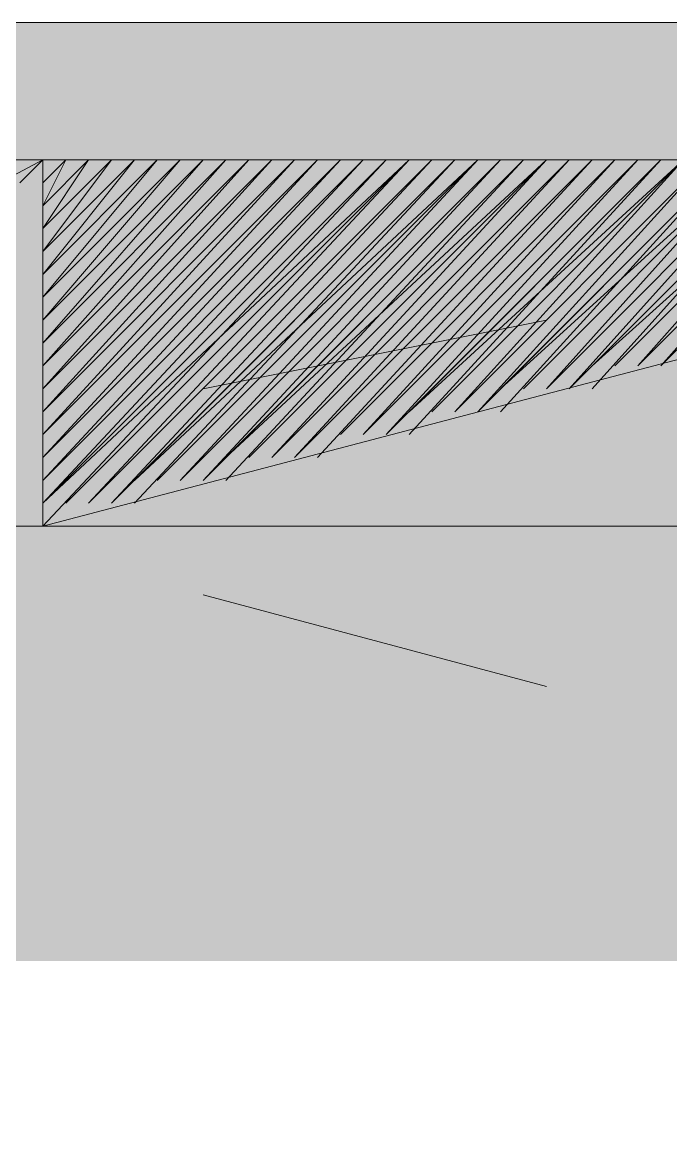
# Model space of a CAD drawing. Header units: millimetres. Extents: x 0 to 58.8, y 0 to 18.9.
# Drawn here: x 37.0106 to 37.2948, y 11.1368 to 11.6309 of the extents above; entities that cross this region are included whole.
import ezdxf

# ---------------------------------------------------------------- set-up
doc = ezdxf.new("R2010")
doc.units = ezdxf.units.MM
for name, color, linetype in [('PDF_014407$BL', 7, 'Continuous'), ('PDF_014407$EQ', 7, 'Continuous'), ('PDF_014407$WA', 7, 'Continuous')]:
    doc.layers.add(name, color=color, linetype=linetype)
doc.layers.add('PDF_014407$HL-TMP', color=7, linetype='Continuous', true_color=0x800000)

msp = doc.modelspace()

# ---------------------------------------------------------------- linework, layer by layer
at = {"layer": 'PDF_014407$BL', "lineweight": 9}
for points in [[(37.24033, 11.50041), (37.08975, 11.4703)], [(37.08975, 11.37995), (37.24033, 11.3398)]]:
    msp.add_lwpolyline(points, dxfattribs=at)
at = {"layer": 'PDF_014407$EQ', "lineweight": 9}
for points in [[(37.01948, 11.41007), (37.63183, 11.41007), (37.63183, 11.57068), (36.10597, 11.57068), (36.10597, 11.41007), (36.71832, 11.41007), (36.71832, 11.57068), (36.10597, 11.41007)], [(36.71832, 11.41007), (37.01948, 11.57068), (37.01948, 11.41007), (36.71832, 11.41007)], [(37.00944, 11.56065), (37.01948, 11.57068), (37.00944, 11.56065), (37.01948, 11.57068), (37.00944, 11.56065), (37.01948, 11.57068), (37.00944, 11.56065), (37.01948, 11.57068), (37.00944, 11.56065), (37.01948, 11.57068), (37.00944, 11.56065), (37.01948, 11.57068), (37.00944, 11.56065), (37.01948, 11.57068), (37.00944, 11.56065), (37.01948, 11.57068), (37.01948, 11.56065), (37.01948, 11.57068), (37.01948, 11.56065), (37.01948, 11.57068), (37.01948, 11.56065), (37.01948, 11.57068), (37.01948, 11.56065), (37.01948, 11.57068), (37.01948, 11.56065), (37.01948, 11.57068), (37.01948, 11.56065), (37.01948, 11.57068), (37.01948, 11.56065), (37.01948, 11.57068), (37.01948, 11.56065), (37.01948, 11.57068), (37.01948, 11.56065), (37.01948, 11.57068), (37.01948, 11.56065), (37.01948, 11.57068), (37.01948, 11.56065), (37.01948, 11.57068), (37.01948, 11.56065), (37.01948, 11.57068), (37.01948, 11.56065), (37.01948, 11.57068), (37.01948, 11.56065), (37.01948, 11.57068), (37.01948, 11.56065), (37.01948, 11.57068), (37.01948, 11.56065), (37.01948, 11.57068), (37.01948, 11.56065), (37.02952, 11.57068), (37.01948, 11.56065), (37.02952, 11.57068), (37.01948, 11.56065), (37.02952, 11.57068), (37.01948, 11.56065), (37.02952, 11.57068), (37.01948, 11.56065), (37.02952, 11.57068), (37.01948, 11.56065), (37.02952, 11.57068), (37.01948, 11.56065), (37.02952, 11.57068), (37.01948, 11.56065), (37.02952, 11.57068), (37.01948, 11.56065), (37.02952, 11.57068), (37.01948, 11.56065), (37.02952, 11.57068), (37.01948, 11.56065), (37.02952, 11.57068), (37.01948, 11.56065), (37.02952, 11.57068), (37.01948, 11.56065), (37.02952, 11.57068), (37.01948, 11.56065), (37.02952, 11.57068), (37.01948, 11.56065), (37.02952, 11.57068), (37.01948, 11.56065), (37.02952, 11.57068), (37.01948, 11.56065), (37.02952, 11.57068), (37.01948, 11.55061), (37.02952, 11.57068), (37.01948, 11.55061), (37.02952, 11.57068), (37.01948, 11.55061), (37.02952, 11.57068), (37.01948, 11.55061), (37.02952, 11.57068), (37.01948, 11.55061), (37.02952, 11.57068), (37.01948, 11.55061), (37.02952, 11.57068), (37.01948, 11.55061), (37.02952, 11.57068), (37.01948, 11.55061), (37.02952, 11.57068), (37.01948, 11.55061), (37.02952, 11.57068), (37.01948, 11.55061), (37.02952, 11.57068), (37.01948, 11.55061), (37.02952, 11.57068), (37.01948, 11.55061), (37.03956, 11.57068), (37.01948, 11.55061), (37.03956, 11.57068), (37.01948, 11.55061), (37.03956, 11.57068), (37.01948, 11.55061), (37.03956, 11.57068), (37.01948, 11.55061), (37.03956, 11.57068), (37.01948, 11.55061), (37.03956, 11.57068), (37.01948, 11.55061), (37.03956, 11.57068), (37.01948, 11.55061), (37.03956, 11.57068), (37.01948, 11.55061), (37.03956, 11.57068), (37.01948, 11.55061), (37.03956, 11.57068), (37.01948, 11.55061), (37.03956, 11.57068), (37.01948, 11.55061), (37.03956, 11.57068), (37.01948, 11.55061), (37.03956, 11.57068), (37.01948, 11.55061), (37.03956, 11.57068), (37.01948, 11.55061), (37.03956, 11.57068), (37.01948, 11.55061), (37.03956, 11.57068), (37.01948, 11.55061), (37.03956, 11.57068), (37.01948, 11.55061)], [(37.01948, 11.42011), (37.17006, 11.57068), (37.01948, 11.42011), (37.17006, 11.57068), (37.01948, 11.42011), (37.17006, 11.57068), (37.01948, 11.42011), (37.17006, 11.57068), (37.01948, 11.42011), (37.17006, 11.57068), (37.01948, 11.42011), (37.17006, 11.57068), (37.01948, 11.42011), (37.17006, 11.57068), (37.01948, 11.42011), (37.17006, 11.57068), (37.01948, 11.42011), (37.17006, 11.57068), (37.01948, 11.42011), (37.17006, 11.57068), (37.01948, 11.42011), (37.17006, 11.57068), (37.01948, 11.42011), (37.17006, 11.57068), (37.01948, 11.42011), (37.17006, 11.57068), (37.01948, 11.42011), (37.17006, 11.57068), (37.01948, 11.42011), (37.17006, 11.57068), (37.01948, 11.42011), (37.17006, 11.57068), (37.01948, 11.42011), (37.17006, 11.57068), (37.01948, 11.42011), (37.16002, 11.57068), (37.01948, 11.42011), (37.16002, 11.57068), (37.01948, 11.42011), (37.16002, 11.57068), (37.01948, 11.42011), (37.16002, 11.57068), (37.01948, 11.42011), (37.16002, 11.57068), (37.01948, 11.42011), (37.16002, 11.57068), (37.01948, 11.42011), (37.16002, 11.57068), (37.01948, 11.42011), (37.16002, 11.57068), (37.01948, 11.42011), (37.16002, 11.57068), (37.01948, 11.42011), (37.16002, 11.57068), (37.01948, 11.42011), (37.16002, 11.57068), (37.01948, 11.42011), (37.16002, 11.57068), (37.01948, 11.43014), (37.16002, 11.57068), (37.01948, 11.43014), (37.16002, 11.57068), (37.01948, 11.43014), (37.16002, 11.57068), (37.01948, 11.43014), (37.16002, 11.57068), (37.01948, 11.43014), (37.16002, 11.57068), (37.01948, 11.43014), (37.16002, 11.57068), (37.01948, 11.43014), (37.16002, 11.57068), (37.01948, 11.43014), (37.16002, 11.57068), (37.01948, 11.43014), (37.16002, 11.57068), (37.01948, 11.43014), (37.16002, 11.57068), (37.01948, 11.43014), (37.16002, 11.57068), (37.01948, 11.43014), (37.16002, 11.57068), (37.01948, 11.43014), (37.16002, 11.57068), (37.01948, 11.43014), (37.16002, 11.57068), (37.01948, 11.43014), (37.16002, 11.57068), (37.01948, 11.43014), (37.14998, 11.57068), (37.01948, 11.43014), (37.14998, 11.57068), (37.01948, 11.43014), (37.14998, 11.57068), (37.01948, 11.43014), (37.14998, 11.57068), (37.01948, 11.43014), (37.14998, 11.57068), (37.01948, 11.43014), (37.14998, 11.57068), (37.01948, 11.43014), (37.14998, 11.57068), (37.01948, 11.43014), (37.14998, 11.57068), (37.01948, 11.43014), (37.14998, 11.57068), (37.01948, 11.43014), (37.14998, 11.57068), (37.01948, 11.43014), (37.14998, 11.57068), (37.01948, 11.43014), (37.14998, 11.57068), (37.01948, 11.44018), (37.14998, 11.57068), (37.01948, 11.44018), (37.14998, 11.57068), (37.01948, 11.44018), (37.14998, 11.57068), (37.01948, 11.44018), (37.14998, 11.57068), (37.01948, 11.44018), (37.14998, 11.57068), (37.01948, 11.44018), (37.14998, 11.57068), (37.01948, 11.44018), (37.14998, 11.57068), (37.01948, 11.44018), (37.14998, 11.57068), (37.01948, 11.44018), (37.14998, 11.57068), (37.01948, 11.44018), (37.14998, 11.57068), (37.01948, 11.44018), (37.14998, 11.57068), (37.01948, 11.44018), (37.14998, 11.57068), (37.01948, 11.44018), (37.14998, 11.57068), (37.01948, 11.44018), (37.14998, 11.57068), (37.01948, 11.44018), (37.14998, 11.57068), (37.01948, 11.44018), (37.14998, 11.57068), (37.01948, 11.44018), (37.13994, 11.57068), (37.01948, 11.44018), (37.13994, 11.57068), (37.01948, 11.44018), (37.13994, 11.57068), (37.01948, 11.44018), (37.13994, 11.57068), (37.01948, 11.44018), (37.13994, 11.57068), (37.01948, 11.44018), (37.13994, 11.57068), (37.01948, 11.44018), (37.13994, 11.57068), (37.01948, 11.44018), (37.13994, 11.57068), (37.01948, 11.44018), (37.13994, 11.57068), (37.01948, 11.44018), (37.13994, 11.57068), (37.01948, 11.44018), (37.13994, 11.57068), (37.01948, 11.44018), (37.13994, 11.57068), (37.01948, 11.45022), (37.13994, 11.57068), (37.01948, 11.45022), (37.13994, 11.57068), (37.01948, 11.45022), (37.13994, 11.57068), (37.01948, 11.45022), (37.13994, 11.57068), (37.01948, 11.45022), (37.13994, 11.57068), (37.01948, 11.45022), (37.13994, 11.57068), (37.01948, 11.45022), (37.13994, 11.57068), (37.01948, 11.45022), (37.13994, 11.57068), (37.01948, 11.45022), (37.13994, 11.57068), (37.01948, 11.45022), (37.13994, 11.57068), (37.01948, 11.45022), (37.13994, 11.57068), (37.01948, 11.45022), (37.13994, 11.57068), (37.01948, 11.45022), (37.13994, 11.57068), (37.01948, 11.45022), (37.13994, 11.57068), (37.01948, 11.45022), (37.13994, 11.57068), (37.01948, 11.45022), (37.13994, 11.57068), (37.01948, 11.45022), (37.1299, 11.57068), (37.01948, 11.45022), (37.1299, 11.57068), (37.01948, 11.45022), (37.1299, 11.57068), (37.01948, 11.45022), (37.1299, 11.57068), (37.01948, 11.45022), (37.1299, 11.57068), (37.01948, 11.45022), (37.1299, 11.57068), (37.01948, 11.45022), (37.1299, 11.57068), (37.01948, 11.45022), (37.1299, 11.57068), (37.01948, 11.45022), (37.1299, 11.57068), (37.01948, 11.45022), (37.1299, 11.57068), (37.01948, 11.45022), (37.1299, 11.57068), (37.01948, 11.45022), (37.1299, 11.57068), (37.01948, 11.46026), (37.1299, 11.57068), (37.01948, 11.46026), (37.1299, 11.57068), (37.01948, 11.46026), (37.1299, 11.57068), (37.01948, 11.46026), (37.1299, 11.57068), (37.01948, 11.46026), (37.1299, 11.57068), (37.01948, 11.46026), (37.1299, 11.57068), (37.01948, 11.46026), (37.1299, 11.57068), (37.01948, 11.46026), (37.1299, 11.57068), (37.01948, 11.46026), (37.1299, 11.57068), (37.01948, 11.46026), (37.1299, 11.57068), (37.01948, 11.46026), (37.1299, 11.57068), (37.01948, 11.46026), (37.1299, 11.57068), (37.01948, 11.46026), (37.1299, 11.57068), (37.01948, 11.46026), (37.1299, 11.57068), (37.01948, 11.46026), (37.1299, 11.57068), (37.01948, 11.46026), (37.1299, 11.57068), (37.01948, 11.46026), (37.11986, 11.57068), (37.01948, 11.46026), (37.11986, 11.57068), (37.01948, 11.46026), (37.11986, 11.57068), (37.01948, 11.46026), (37.11986, 11.57068), (37.01948, 11.46026), (37.11986, 11.57068), (37.01948, 11.46026), (37.11986, 11.57068), (37.01948, 11.46026), (37.11986, 11.57068), (37.01948, 11.46026), (37.11986, 11.57068), (37.01948, 11.46026), (37.11986, 11.57068), (37.01948, 11.46026), (37.11986, 11.57068), (37.01948, 11.46026), (37.11986, 11.57068), (37.01948, 11.46026), (37.11986, 11.57068), (37.01948, 11.4703), (37.11986, 11.57068), (37.01948, 11.4703), (37.11986, 11.57068), (37.01948, 11.4703), (37.11986, 11.57068), (37.01948, 11.4703), (37.11986, 11.57068), (37.01948, 11.4703), (37.11986, 11.57068), (37.01948, 11.4703), (37.11986, 11.57068), (37.01948, 11.4703), (37.11986, 11.57068), (37.01948, 11.4703), (37.11986, 11.57068), (37.01948, 11.4703), (37.11986, 11.57068), (37.01948, 11.4703), (37.11986, 11.57068), (37.01948, 11.4703), (37.11986, 11.57068), (37.01948, 11.4703), (37.11986, 11.57068), (37.01948, 11.4703), (37.11986, 11.57068), (37.01948, 11.4703), (37.11986, 11.57068), (37.01948, 11.4703), (37.11986, 11.57068), (37.01948, 11.4703), (37.11986, 11.57068), (37.01948, 11.4703), (37.10983, 11.57068), (37.01948, 11.4703), (37.10983, 11.57068), (37.01948, 11.4703), (37.10983, 11.57068), (37.01948, 11.4703), (37.10983, 11.57068), (37.01948, 11.4703), (37.10983, 11.57068), (37.01948, 11.4703), (37.10983, 11.57068), (37.01948, 11.4703), (37.10983, 11.57068), (37.01948, 11.4703), (37.10983, 11.57068), (37.01948, 11.4703), (37.10983, 11.57068), (37.01948, 11.4703), (37.10983, 11.57068), (37.01948, 11.4703), (37.10983, 11.57068), (37.01948, 11.4703), (37.10983, 11.57068)], [(37.01948, 11.43014), (37.16002, 11.57068), (37.01948, 11.43014)], [(37.63183, 11.57068), (37.01948, 11.41007), (37.17006, 11.57068), (37.01948, 11.41007), (37.17006, 11.57068), (37.01948, 11.41007), (37.17006, 11.57068), (37.01948, 11.41007), (37.17006, 11.57068), (37.01948, 11.41007), (37.17006, 11.57068), (37.01948, 11.41007), (37.17006, 11.57068), (37.01948, 11.41007), (37.17006, 11.57068), (37.01948, 11.42011), (37.17006, 11.57068), (37.01948, 11.42011), (37.17006, 11.57068), (37.01948, 11.42011), (37.17006, 11.57068), (37.01948, 11.42011), (37.17006, 11.57068), (37.01948, 11.42011), (37.1801, 11.57068), (37.02952, 11.42011), (37.1801, 11.57068), (37.02952, 11.42011), (37.1801, 11.57068), (37.02952, 11.42011), (37.1801, 11.57068), (37.02952, 11.42011), (37.1801, 11.57068), (37.02952, 11.42011), (37.1801, 11.57068), (37.02952, 11.42011), (37.1801, 11.57068), (37.02952, 11.42011), (37.1801, 11.57068), (37.02952, 11.42011), (37.1801, 11.57068), (37.02952, 11.42011), (37.1801, 11.57068), (37.02952, 11.42011), (37.1801, 11.57068), (37.02952, 11.42011), (37.1801, 11.57068), (37.02952, 11.42011), (37.1801, 11.57068), (37.02952, 11.42011), (37.1801, 11.57068), (37.02952, 11.42011), (37.1801, 11.57068), (37.02952, 11.42011), (37.1801, 11.57068), (37.02952, 11.42011), (37.1801, 11.57068), (37.02952, 11.42011), (37.1801, 11.57068), (37.02952, 11.42011), (37.1801, 11.57068), (37.02952, 11.42011), (37.1801, 11.57068), (37.02952, 11.42011), (37.1801, 11.57068), (37.02952, 11.42011), (37.1801, 11.57068), (37.03956, 11.42011), (37.1801, 11.57068), (37.03956, 11.42011), (37.1801, 11.57068), (37.03956, 11.42011), (37.1801, 11.57068), (37.03956, 11.42011), (37.1801, 11.57068), (37.03956, 11.42011), (37.1801, 11.57068), (37.03956, 11.42011), (37.1801, 11.57068), (37.03956, 11.42011), (37.19013, 11.57068), (37.03956, 11.42011), (37.19013, 11.57068), (37.03956, 11.42011), (37.19013, 11.57068), (37.03956, 11.42011), (37.19013, 11.57068), (37.03956, 11.42011), (37.19013, 11.57068), (37.03956, 11.42011), (37.19013, 11.57068), (37.03956, 11.42011), (37.19013, 11.57068), (37.03956, 11.42011), (37.19013, 11.57068), (37.03956, 11.42011), (37.19013, 11.57068), (37.03956, 11.42011), (37.19013, 11.57068), (37.03956, 11.42011), (37.19013, 11.57068), (37.03956, 11.42011), (37.19013, 11.57068), (37.03956, 11.42011), (37.19013, 11.57068), (37.03956, 11.42011), (37.19013, 11.57068), (37.03956, 11.42011), (37.19013, 11.57068), (37.0496, 11.42011), (37.19013, 11.57068), (37.0496, 11.42011), (37.19013, 11.57068), (37.0496, 11.42011), (37.19013, 11.57068), (37.0496, 11.42011), (37.19013, 11.57068), (37.0496, 11.42011), (37.19013, 11.57068), (37.0496, 11.42011), (37.19013, 11.57068), (37.0496, 11.42011), (37.19013, 11.57068), (37.0496, 11.42011), (37.19013, 11.57068), (37.0496, 11.42011), (37.19013, 11.57068), (37.0496, 11.42011), (37.19013, 11.57068), (37.0496, 11.42011), (37.19013, 11.57068), (37.0496, 11.42011), (37.19013, 11.57068), (37.0496, 11.42011), (37.19013, 11.57068), (37.0496, 11.42011), (37.20017, 11.57068), (37.0496, 11.42011), (37.20017, 11.57068), (37.0496, 11.42011), (37.20017, 11.57068), (37.0496, 11.42011), (37.20017, 11.57068), (37.0496, 11.42011), (37.20017, 11.57068), (37.0496, 11.42011), (37.20017, 11.57068), (37.0496, 11.42011), (37.20017, 11.57068), (37.0496, 11.42011), (37.20017, 11.57068), (37.05963, 11.42011), (37.20017, 11.57068), (37.05963, 11.42011), (37.20017, 11.57068), (37.05963, 11.42011), (37.20017, 11.57068), (37.05963, 11.42011), (37.20017, 11.57068), (37.05963, 11.42011), (37.20017, 11.57068), (37.05963, 11.42011), (37.20017, 11.57068), (37.05963, 11.42011), (37.20017, 11.57068), (37.05963, 11.42011), (37.20017, 11.57068), (37.05963, 11.42011), (37.20017, 11.57068), (37.05963, 11.42011), (37.20017, 11.57068), (37.05963, 11.42011), (37.20017, 11.57068), (37.05963, 11.42011), (37.20017, 11.57068), (37.05963, 11.42011), (37.20017, 11.57068), (37.05963, 11.42011), (37.20017, 11.57068), (37.05963, 11.42011), (37.20017, 11.57068), (37.05963, 11.42011), (37.20017, 11.57068), (37.05963, 11.43014), (37.20017, 11.57068), (37.05963, 11.43014), (37.20017, 11.57068), (37.05963, 11.43014), (37.20017, 11.57068), (37.05963, 11.43014), (37.20017, 11.57068), (37.05963, 11.43014), (37.21021, 11.57068), (37.06967, 11.43014), (37.21021, 11.57068), (37.06967, 11.43014), (37.21021, 11.57068), (37.06967, 11.43014), (37.21021, 11.57068), (37.06967, 11.43014), (37.21021, 11.57068), (37.06967, 11.43014), (37.21021, 11.57068), (37.06967, 11.43014), (37.21021, 11.57068), (37.06967, 11.43014), (37.21021, 11.57068), (37.06967, 11.43014), (37.21021, 11.57068), (37.06967, 11.43014), (37.21021, 11.57068), (37.06967, 11.43014), (37.21021, 11.57068), (37.06967, 11.43014), (37.21021, 11.57068), (37.06967, 11.43014), (37.21021, 11.57068), (37.06967, 11.43014), (37.21021, 11.57068), (37.06967, 11.43014), (37.21021, 11.57068), (37.06967, 11.43014), (37.21021, 11.57068), (37.06967, 11.43014), (37.21021, 11.57068), (37.06967, 11.43014), (37.21021, 11.57068), (37.06967, 11.43014), (37.21021, 11.57068), (37.06967, 11.43014), (37.21021, 11.57068), (37.06967, 11.43014), (37.21021, 11.57068), (37.06967, 11.43014), (37.21021, 11.57068), (37.07971, 11.43014), (37.21021, 11.57068), (37.07971, 11.43014), (37.21021, 11.57068), (37.07971, 11.43014), (37.21021, 11.57068), (37.07971, 11.43014), (37.21021, 11.57068), (37.07971, 11.43014), (37.21021, 11.57068), (37.07971, 11.43014), (37.21021, 11.57068), (37.07971, 11.43014), (37.22025, 11.57068), (37.07971, 11.43014), (37.22025, 11.57068), (37.07971, 11.43014), (37.22025, 11.57068), (37.07971, 11.43014), (37.22025, 11.57068), (37.07971, 11.43014), (37.22025, 11.57068), (37.08975, 11.43014), (37.22025, 11.57068), (37.08975, 11.43014), (37.22025, 11.57068), (37.08975, 11.43014), (37.22025, 11.57068), (37.08975, 11.43014), (37.22025, 11.57068), (37.08975, 11.43014), (37.22025, 11.57068), (37.08975, 11.43014), (37.22025, 11.57068), (37.08975, 11.43014), (37.22025, 11.57068), (37.08975, 11.43014), (37.22025, 11.57068), (37.08975, 11.43014), (37.22025, 11.57068), (37.08975, 11.43014), (37.22025, 11.57068), (37.08975, 11.43014), (37.22025, 11.57068), (37.08975, 11.43014), (37.22025, 11.57068), (37.08975, 11.43014), (37.22025, 11.57068), (37.08975, 11.43014), (37.23029, 11.57068), (37.08975, 11.43014), (37.23029, 11.57068), (37.08975, 11.43014), (37.23029, 11.57068), (37.08975, 11.43014), (37.23029, 11.57068), (37.08975, 11.43014), (37.23029, 11.57068), (37.08975, 11.43014), (37.23029, 11.57068), (37.08975, 11.43014), (37.23029, 11.57068), (37.08975, 11.43014), (37.23029, 11.57068), (37.09979, 11.43014), (37.23029, 11.57068), (37.09979, 11.43014), (37.23029, 11.57068), (37.09979, 11.43014), (37.23029, 11.57068), (37.09979, 11.43014), (37.23029, 11.57068), (37.09979, 11.43014), (37.23029, 11.57068), (37.09979, 11.43014), (37.23029, 11.57068), (37.09979, 11.43014), (37.23029, 11.57068), (37.09979, 11.43014), (37.23029, 11.57068), (37.09979, 11.43014), (37.23029, 11.57068), (37.09979, 11.43014), (37.23029, 11.57068), (37.09979, 11.43014), (37.23029, 11.57068), (37.09979, 11.43014), (37.23029, 11.57068), (37.09979, 11.43014), (37.23029, 11.57068), (37.09979, 11.43014), (37.23029, 11.57068), (37.09979, 11.43014), (37.23029, 11.57068), (37.09979, 11.43014), (37.23029, 11.57068), (37.09979, 11.43014)], [(37.09979, 11.44018), (37.23029, 11.57068), (37.09979, 11.44018), (37.23029, 11.57068), (37.09979, 11.44018), (37.23029, 11.57068), (37.09979, 11.44018), (37.23029, 11.57068), (37.09979, 11.44018), (37.24033, 11.57068), (37.10983, 11.44018), (37.24033, 11.57068), (37.10983, 11.44018), (37.24033, 11.57068), (37.10983, 11.44018), (37.24033, 11.57068), (37.10983, 11.44018), (37.24033, 11.57068), (37.10983, 11.44018), (37.24033, 11.57068), (37.10983, 11.44018), (37.24033, 11.57068), (37.10983, 11.44018), (37.24033, 11.57068), (37.10983, 11.44018), (37.24033, 11.57068), (37.10983, 11.44018), (37.24033, 11.57068), (37.10983, 11.44018), (37.24033, 11.57068), (37.10983, 11.44018), (37.24033, 11.57068), (37.10983, 11.44018), (37.24033, 11.57068), (37.10983, 11.44018), (37.24033, 11.57068), (37.10983, 11.44018), (37.24033, 11.57068), (37.10983, 11.44018), (37.24033, 11.57068), (37.10983, 11.44018), (37.24033, 11.57068), (37.10983, 11.44018), (37.24033, 11.57068), (37.10983, 11.44018), (37.24033, 11.57068), (37.10983, 11.44018), (37.24033, 11.57068), (37.10983, 11.44018), (37.24033, 11.57068), (37.10983, 11.44018), (37.24033, 11.57068), (37.11986, 11.44018), (37.24033, 11.57068), (37.11986, 11.44018), (37.24033, 11.57068), (37.11986, 11.44018), (37.24033, 11.57068), (37.11986, 11.44018), (37.24033, 11.57068), (37.11986, 11.44018), (37.24033, 11.57068), (37.11986, 11.44018), (37.24033, 11.57068), (37.11986, 11.44018), (37.25037, 11.57068), (37.11986, 11.44018), (37.25037, 11.57068), (37.11986, 11.44018), (37.25037, 11.57068), (37.11986, 11.44018), (37.25037, 11.57068), (37.11986, 11.44018), (37.25037, 11.57068), (37.11986, 11.44018), (37.25037, 11.57068), (37.11986, 11.44018), (37.25037, 11.57068), (37.11986, 11.44018), (37.25037, 11.57068), (37.11986, 11.44018), (37.25037, 11.57068), (37.11986, 11.44018), (37.25037, 11.57068), (37.11986, 11.44018), (37.25037, 11.57068), (37.11986, 11.44018), (37.25037, 11.57068), (37.11986, 11.44018), (37.25037, 11.57068), (37.11986, 11.44018), (37.25037, 11.57068), (37.11986, 11.44018), (37.25037, 11.57068), (37.1299, 11.44018), (37.25037, 11.57068), (37.1299, 11.44018), (37.25037, 11.57068), (37.1299, 11.44018), (37.25037, 11.57068), (37.1299, 11.44018), (37.25037, 11.57068), (37.1299, 11.44018), (37.25037, 11.57068), (37.1299, 11.44018), (37.25037, 11.57068), (37.1299, 11.44018), (37.25037, 11.57068), (37.1299, 11.44018), (37.25037, 11.57068), (37.1299, 11.44018), (37.25037, 11.57068), (37.1299, 11.44018), (37.25037, 11.57068), (37.1299, 11.44018), (37.25037, 11.57068), (37.1299, 11.44018), (37.25037, 11.57068), (37.1299, 11.44018), (37.25037, 11.57068), (37.1299, 11.44018), (37.2604, 11.57068), (37.1299, 11.44018), (37.2604, 11.57068), (37.1299, 11.44018), (37.2604, 11.57068), (37.1299, 11.44018), (37.2604, 11.57068), (37.1299, 11.44018), (37.2604, 11.57068), (37.1299, 11.44018), (37.2604, 11.57068), (37.1299, 11.44018), (37.2604, 11.57068), (37.1299, 11.44018), (37.2604, 11.57068), (37.13994, 11.44018), (37.2604, 11.57068), (37.13994, 11.44018), (37.2604, 11.57068), (37.13994, 11.44018), (37.2604, 11.57068), (37.13994, 11.44018), (37.2604, 11.57068), (37.13994, 11.44018), (37.2604, 11.57068), (37.13994, 11.44018), (37.2604, 11.57068), (37.13994, 11.44018), (37.2604, 11.57068), (37.13994, 11.44018), (37.2604, 11.57068), (37.13994, 11.44018), (37.2604, 11.57068), (37.13994, 11.44018), (37.2604, 11.57068), (37.13994, 11.44018), (37.2604, 11.57068), (37.13994, 11.44018), (37.2604, 11.57068), (37.13994, 11.44018), (37.2604, 11.57068), (37.13994, 11.44018), (37.2604, 11.57068), (37.13994, 11.44018), (37.2604, 11.57068), (37.13994, 11.44018), (37.2604, 11.57068), (37.13994, 11.44018)], [(37.13994, 11.45022), (37.2604, 11.57068), (37.13994, 11.45022), (37.2604, 11.57068), (37.13994, 11.45022), (37.2604, 11.57068), (37.13994, 11.45022), (37.2604, 11.57068), (37.13994, 11.45022), (37.2604, 11.57068)], [(37.16002, 11.45022), (37.27044, 11.57068), (37.16002, 11.45022), (37.27044, 11.57068), (37.16002, 11.45022), (37.27044, 11.57068), (37.16002, 11.45022), (37.27044, 11.57068), (37.16002, 11.45022), (37.27044, 11.57068), (37.16002, 11.45022), (37.27044, 11.57068), (37.16002, 11.45022), (37.27044, 11.57068), (37.16002, 11.45022), (37.28048, 11.57068), (37.16002, 11.45022), (37.28048, 11.57068), (37.16002, 11.45022), (37.28048, 11.57068), (37.16002, 11.45022), (37.28048, 11.57068), (37.16002, 11.45022), (37.28048, 11.57068), (37.16002, 11.45022), (37.28048, 11.57068), (37.16002, 11.45022), (37.28048, 11.57068), (37.16002, 11.45022), (37.28048, 11.57068), (37.16002, 11.45022), (37.28048, 11.57068), (37.16002, 11.45022), (37.28048, 11.57068), (37.16002, 11.45022), (37.28048, 11.57068), (37.16002, 11.45022), (37.28048, 11.57068), (37.16002, 11.45022), (37.28048, 11.57068), (37.16002, 11.45022), (37.28048, 11.57068), (37.16002, 11.45022), (37.28048, 11.57068), (37.17006, 11.45022), (37.28048, 11.57068), (37.17006, 11.45022), (37.28048, 11.57068), (37.17006, 11.45022), (37.28048, 11.57068), (37.17006, 11.45022), (37.28048, 11.57068), (37.17006, 11.45022), (37.28048, 11.57068), (37.17006, 11.45022), (37.28048, 11.57068), (37.17006, 11.45022), (37.28048, 11.57068), (37.17006, 11.45022), (37.28048, 11.57068), (37.17006, 11.45022), (37.28048, 11.57068), (37.17006, 11.45022), (37.28048, 11.57068), (37.17006, 11.45022), (37.28048, 11.57068), (37.17006, 11.45022), (37.28048, 11.57068), (37.17006, 11.45022), (37.28048, 11.57068), (37.17006, 11.45022), (37.29052, 11.57068), (37.17006, 11.45022), (37.29052, 11.57068), (37.17006, 11.45022), (37.29052, 11.57068), (37.17006, 11.45022), (37.29052, 11.57068), (37.17006, 11.45022), (37.29052, 11.57068), (37.17006, 11.45022), (37.29052, 11.57068), (37.17006, 11.45022), (37.29052, 11.57068), (37.17006, 11.45022), (37.29052, 11.57068), (37.1801, 11.45022), (37.29052, 11.57068), (37.1801, 11.45022), (37.29052, 11.57068), (37.1801, 11.45022), (37.29052, 11.57068), (37.1801, 11.45022), (37.29052, 11.57068), (37.1801, 11.45022), (37.29052, 11.57068), (37.1801, 11.45022), (37.29052, 11.57068), (37.1801, 11.45022), (37.29052, 11.57068), (37.1801, 11.45022), (37.29052, 11.57068), (37.1801, 11.45022), (37.29052, 11.57068), (37.1801, 11.45022), (37.29052, 11.57068), (37.1801, 11.45022), (37.29052, 11.57068), (37.1801, 11.45022), (37.29052, 11.57068), (37.1801, 11.45022), (37.29052, 11.57068), (37.1801, 11.45022), (37.29052, 11.57068), (37.1801, 11.45022), (37.29052, 11.57068), (37.1801, 11.45022), (37.29052, 11.57068), (37.1801, 11.46026), (37.29052, 11.57068), (37.1801, 11.46026), (37.29052, 11.57068), (37.1801, 11.46026), (37.29052, 11.57068), (37.1801, 11.46026), (37.29052, 11.57068), (37.1801, 11.46026), (37.30056, 11.57068), (37.19013, 11.46026), (37.30056, 11.57068), (37.19013, 11.46026), (37.30056, 11.57068), (37.19013, 11.46026), (37.30056, 11.57068), (37.19013, 11.46026), (37.30056, 11.57068), (37.19013, 11.46026), (37.30056, 11.57068), (37.19013, 11.46026), (37.30056, 11.57068), (37.19013, 11.46026), (37.30056, 11.57068), (37.19013, 11.46026), (37.30056, 11.57068), (37.19013, 11.46026), (37.30056, 11.57068), (37.19013, 11.46026), (37.30056, 11.57068), (37.19013, 11.46026), (37.30056, 11.57068), (37.19013, 11.46026), (37.30056, 11.57068), (37.19013, 11.46026), (37.30056, 11.57068), (37.19013, 11.46026), (37.30056, 11.57068), (37.19013, 11.46026), (37.30056, 11.57068), (37.19013, 11.46026), (37.30056, 11.57068), (37.19013, 11.46026), (37.30056, 11.57068), (37.19013, 11.46026), (37.30056, 11.57068), (37.19013, 11.46026), (37.30056, 11.57068), (37.19013, 11.46026), (37.30056, 11.57068), (37.19013, 11.46026), (37.30056, 11.57068), (37.20017, 11.46026), (37.30056, 11.57068), (37.20017, 11.46026), (37.30056, 11.57068), (37.20017, 11.46026), (37.30056, 11.57068), (37.20017, 11.46026), (37.30056, 11.57068), (37.20017, 11.46026), (37.30056, 11.57068), (37.20017, 11.46026), (37.30056, 11.57068), (37.20017, 11.46026), (37.3106, 11.57068), (37.20017, 11.46026), (37.3106, 11.57068), (37.20017, 11.46026), (37.3106, 11.57068), (37.20017, 11.46026), (37.3106, 11.57068), (37.20017, 11.46026), (37.3106, 11.57068), (37.20017, 11.46026), (37.3106, 11.57068), (37.20017, 11.46026), (37.3106, 11.57068), (37.20017, 11.46026), (37.3106, 11.57068), (37.20017, 11.46026), (37.3106, 11.57068), (37.20017, 11.46026), (37.3106, 11.57068), (37.20017, 11.46026), (37.3106, 11.57068), (37.20017, 11.46026), (37.3106, 11.57068), (37.20017, 11.46026), (37.3106, 11.57068), (37.20017, 11.46026), (37.3106, 11.57068), (37.20017, 11.46026), (37.3106, 11.57068), (37.21021, 11.46026), (37.3106, 11.57068), (37.21021, 11.46026), (37.3106, 11.57068), (37.21021, 11.46026), (37.3106, 11.57068), (37.21021, 11.46026), (37.3106, 11.57068), (37.21021, 11.46026), (37.3106, 11.57068), (37.21021, 11.46026), (37.3106, 11.57068), (37.21021, 11.46026), (37.3106, 11.57068), (37.21021, 11.46026), (37.3106, 11.57068), (37.21021, 11.46026), (37.3106, 11.57068), (37.21021, 11.46026), (37.3106, 11.57068), (37.21021, 11.46026), (37.3106, 11.57068), (37.21021, 11.46026), (37.3106, 11.57068), (37.21021, 11.46026), (37.3106, 11.57068), (37.21021, 11.46026), (37.32064, 11.57068), (37.21021, 11.46026), (37.32064, 11.57068), (37.21021, 11.46026), (37.32064, 11.57068), (37.21021, 11.46026), (37.32064, 11.57068), (37.21021, 11.46026), (37.32064, 11.57068), (37.21021, 11.46026), (37.32064, 11.57068), (37.21021, 11.46026), (37.32064, 11.57068), (37.21021, 11.46026), (37.32064, 11.57068), (37.22025, 11.46026), (37.32064, 11.57068), (37.22025, 11.4703), (37.32064, 11.57068), (37.22025, 11.4703), (37.32064, 11.57068), (37.22025, 11.4703), (37.32064, 11.57068), (37.22025, 11.4703), (37.32064, 11.57068), (37.22025, 11.4703), (37.33067, 11.57068), (37.23029, 11.4703), (37.33067, 11.57068), (37.23029, 11.4703), (37.33067, 11.57068), (37.23029, 11.4703), (37.33067, 11.57068), (37.23029, 11.4703), (37.33067, 11.57068), (37.23029, 11.4703), (37.33067, 11.57068), (37.23029, 11.4703), (37.33067, 11.57068), (37.23029, 11.4703), (37.33067, 11.57068), (37.23029, 11.4703), (37.33067, 11.57068), (37.23029, 11.4703), (37.33067, 11.57068), (37.23029, 11.4703), (37.33067, 11.57068), (37.23029, 11.4703), (37.33067, 11.57068), (37.23029, 11.4703), (37.33067, 11.57068), (37.23029, 11.4703), (37.33067, 11.57068), (37.23029, 11.4703), (37.33067, 11.57068), (37.23029, 11.4703), (37.33067, 11.57068), (37.23029, 11.4703), (37.33067, 11.57068), (37.23029, 11.4703), (37.33067, 11.57068), (37.23029, 11.4703), (37.33067, 11.57068), (37.23029, 11.4703), (37.33067, 11.57068), (37.23029, 11.4703), (37.33067, 11.57068), (37.23029, 11.4703), (37.33067, 11.57068), (37.24033, 11.4703), (37.33067, 11.57068), (37.24033, 11.4703), (37.33067, 11.57068), (37.24033, 11.4703), (37.33067, 11.57068), (37.24033, 11.4703), (37.33067, 11.57068), (37.24033, 11.4703), (37.33067, 11.57068), (37.24033, 11.4703), (37.33067, 11.57068), (37.24033, 11.4703), (37.34071, 11.57068), (37.24033, 11.4703), (37.34071, 11.57068), (37.24033, 11.4703), (37.34071, 11.57068), (37.24033, 11.4703), (37.34071, 11.57068), (37.24033, 11.4703), (37.34071, 11.57068), (37.24033, 11.4703), (37.34071, 11.57068), (37.24033, 11.4703), (37.34071, 11.57068), (37.24033, 11.4703), (37.34071, 11.57068), (37.24033, 11.4703), (37.34071, 11.57068), (37.24033, 11.4703), (37.34071, 11.57068), (37.24033, 11.4703), (37.34071, 11.57068), (37.24033, 11.4703), (37.34071, 11.57068), (37.24033, 11.4703), (37.34071, 11.57068), (37.24033, 11.4703), (37.34071, 11.57068), (37.24033, 11.4703), (37.34071, 11.57068), (37.25037, 11.4703), (37.34071, 11.57068), (37.25037, 11.4703), (37.34071, 11.57068), (37.25037, 11.4703), (37.34071, 11.57068), (37.25037, 11.4703), (37.34071, 11.57068), (37.25037, 11.4703), (37.34071, 11.57068), (37.25037, 11.4703), (37.34071, 11.57068), (37.25037, 11.4703), (37.34071, 11.57068), (37.25037, 11.4703), (37.34071, 11.57068), (37.25037, 11.4703), (37.34071, 11.57068), (37.25037, 11.4703), (37.34071, 11.57068), (37.25037, 11.4703), (37.34071, 11.57068), (37.25037, 11.4703), (37.34071, 11.57068), (37.25037, 11.4703), (37.34071, 11.57068), (37.25037, 11.4703), (37.35075, 11.57068), (37.25037, 11.4703), (37.35075, 11.57068), (37.25037, 11.4703), (37.35075, 11.57068), (37.25037, 11.4703), (37.35075, 11.57068), (37.25037, 11.4703), (37.35075, 11.57068), (37.25037, 11.4703), (37.35075, 11.57068), (37.25037, 11.4703), (37.35075, 11.57068), (37.25037, 11.4703), (37.35075, 11.57068), (37.2604, 11.4703), (37.35075, 11.57068), (37.2604, 11.4703), (37.35075, 11.57068), (37.2604, 11.4703), (37.35075, 11.57068), (37.2604, 11.4703), (37.35075, 11.57068), (37.2604, 11.4703), (37.35075, 11.57068), (37.2604, 11.4703), (37.35075, 11.57068), (37.2604, 11.4703), (37.35075, 11.57068), (37.2604, 11.4703), (37.35075, 11.57068), (37.2604, 11.4703), (37.35075, 11.57068), (37.2604, 11.4703), (37.35075, 11.57068), (37.2604, 11.4703), (37.35075, 11.57068), (37.2604, 11.4703), (37.35075, 11.57068), (37.2604, 11.4703), (37.35075, 11.57068), (37.2604, 11.4703), (37.35075, 11.57068), (37.2604, 11.4703), (37.35075, 11.57068), (37.2604, 11.4703), (37.35075, 11.57068), (37.2604, 11.48034), (37.35075, 11.57068), (37.2604, 11.48034), (37.35075, 11.57068), (37.2604, 11.48034), (37.35075, 11.57068), (37.2604, 11.48034), (37.35075, 11.57068), (37.2604, 11.48034), (37.36079, 11.57068), (37.27044, 11.48034), (37.36079, 11.57068), (37.27044, 11.48034), (37.36079, 11.57068), (37.27044, 11.48034), (37.36079, 11.57068), (37.27044, 11.48034), (37.36079, 11.57068), (37.27044, 11.48034), (37.36079, 11.57068), (37.27044, 11.48034), (37.36079, 11.57068), (37.27044, 11.48034), (37.36079, 11.57068), (37.27044, 11.48034), (37.36079, 11.57068), (37.27044, 11.48034), (37.36079, 11.57068), (37.27044, 11.48034), (37.36079, 11.57068), (37.27044, 11.48034), (37.36079, 11.57068), (37.27044, 11.48034), (37.36079, 11.57068), (37.27044, 11.48034), (37.36079, 11.57068), (37.27044, 11.48034), (37.36079, 11.57068), (37.27044, 11.48034), (37.36079, 11.57068), (37.27044, 11.48034), (37.36079, 11.57068), (37.27044, 11.48034), (37.36079, 11.57068), (37.27044, 11.48034), (37.36079, 11.57068), (37.27044, 11.48034), (37.36079, 11.57068), (37.27044, 11.48034), (37.36079, 11.57068), (37.27044, 11.48034), (37.36079, 11.57068), (37.28048, 11.48034), (37.36079, 11.57068), (37.28048, 11.48034), (37.36079, 11.57068), (37.28048, 11.48034), (37.36079, 11.57068), (37.28048, 11.48034), (37.36079, 11.57068), (37.28048, 11.48034), (37.36079, 11.57068), (37.28048, 11.48034), (37.36079, 11.57068), (37.28048, 11.48034), (37.37083, 11.57068), (37.28048, 11.48034), (37.37083, 11.57068), (37.28048, 11.48034), (37.37083, 11.57068), (37.28048, 11.48034), (37.37083, 11.57068), (37.28048, 11.48034), (37.37083, 11.57068), (37.28048, 11.48034), (37.37083, 11.57068), (37.28048, 11.48034), (37.37083, 11.57068), (37.28048, 11.48034), (37.37083, 11.57068), (37.28048, 11.48034), (37.37083, 11.57068), (37.28048, 11.48034), (37.37083, 11.57068), (37.28048, 11.48034), (37.37083, 11.57068), (37.28048, 11.48034), (37.37083, 11.57068), (37.28048, 11.48034), (37.37083, 11.57068), (37.28048, 11.48034), (37.37083, 11.57068), (37.28048, 11.48034), (37.37083, 11.57068), (37.29052, 11.48034), (37.37083, 11.57068), (37.29052, 11.48034), (37.37083, 11.57068), (37.29052, 11.48034), (37.37083, 11.57068), (37.29052, 11.48034), (37.37083, 11.57068), (37.29052, 11.48034), (37.37083, 11.57068), (37.29052, 11.48034), (37.37083, 11.57068), (37.29052, 11.48034), (37.37083, 11.57068), (37.29052, 11.48034), (37.37083, 11.57068), (37.29052, 11.48034), (37.37083, 11.57068), (37.29052, 11.48034), (37.37083, 11.57068), (37.29052, 11.48034), (37.37083, 11.57068), (37.29052, 11.48034), (37.37083, 11.57068), (37.29052, 11.48034), (37.37083, 11.57068), (37.29052, 11.48034), (37.38087, 11.57068), (37.29052, 11.48034), (37.38087, 11.57068), (37.29052, 11.48034), (37.38087, 11.57068), (37.29052, 11.48034), (37.38087, 11.57068), (37.29052, 11.48034), (37.38087, 11.57068), (37.29052, 11.48034), (37.38087, 11.57068), (37.29052, 11.48034), (37.38087, 11.57068), (37.29052, 11.48034), (37.38087, 11.57068)]]:
    msp.add_lwpolyline(points, dxfattribs=at)
for points in [[(37.01948, 11.54057), (37.03956, 11.57068), (37.01948, 11.54057), (37.03956, 11.57068), (37.01948, 11.54057), (37.03956, 11.57068), (37.01948, 11.54057), (37.03956, 11.57068), (37.01948, 11.54057), (37.03956, 11.57068), (37.01948, 11.54057), (37.03956, 11.57068), (37.01948, 11.54057), (37.03956, 11.57068), (37.01948, 11.54057), (37.03956, 11.57068), (37.01948, 11.54057), (37.03956, 11.57068), (37.01948, 11.54057), (37.03956, 11.57068), (37.01948, 11.54057), (37.03956, 11.57068), (37.01948, 11.54057), (37.0496, 11.57068), (37.01948, 11.54057), (37.0496, 11.57068), (37.01948, 11.54057), (37.0496, 11.57068), (37.01948, 11.54057), (37.0496, 11.57068), (37.01948, 11.54057), (37.0496, 11.57068), (37.01948, 11.54057), (37.0496, 11.57068), (37.01948, 11.54057), (37.0496, 11.57068), (37.01948, 11.54057), (37.0496, 11.57068), (37.01948, 11.54057), (37.0496, 11.57068), (37.01948, 11.54057), (37.0496, 11.57068), (37.01948, 11.54057), (37.0496, 11.57068), (37.01948, 11.54057), (37.0496, 11.57068), (37.01948, 11.54057), (37.0496, 11.57068), (37.01948, 11.54057), (37.0496, 11.57068), (37.01948, 11.54057), (37.0496, 11.57068), (37.01948, 11.54057), (37.0496, 11.57068), (37.01948, 11.54057), (37.0496, 11.57068)], [(37.01948, 11.53053), (37.0496, 11.57068), (37.01948, 11.53053), (37.0496, 11.57068), (37.01948, 11.53053), (37.0496, 11.57068), (37.01948, 11.53053), (37.0496, 11.57068), (37.01948, 11.53053), (37.0496, 11.57068), (37.01948, 11.53053), (37.0496, 11.57068), (37.01948, 11.53053), (37.0496, 11.57068), (37.01948, 11.53053), (37.0496, 11.57068), (37.01948, 11.53053), (37.0496, 11.57068), (37.01948, 11.53053), (37.0496, 11.57068), (37.01948, 11.53053), (37.0496, 11.57068), (37.01948, 11.53053), (37.05963, 11.57068), (37.01948, 11.53053), (37.05963, 11.57068), (37.01948, 11.53053), (37.05963, 11.57068), (37.01948, 11.53053), (37.05963, 11.57068), (37.01948, 11.53053), (37.05963, 11.57068), (37.01948, 11.53053), (37.05963, 11.57068), (37.01948, 11.53053), (37.05963, 11.57068), (37.01948, 11.53053), (37.05963, 11.57068), (37.01948, 11.53053), (37.05963, 11.57068), (37.01948, 11.53053), (37.05963, 11.57068), (37.01948, 11.53053), (37.05963, 11.57068), (37.01948, 11.53053), (37.05963, 11.57068), (37.01948, 11.53053), (37.05963, 11.57068), (37.01948, 11.53053), (37.05963, 11.57068), (37.01948, 11.53053), (37.05963, 11.57068), (37.01948, 11.53053), (37.05963, 11.57068), (37.01948, 11.53053), (37.05963, 11.57068)], [(37.01948, 11.52049), (37.05963, 11.57068), (37.01948, 11.52049), (37.05963, 11.57068), (37.01948, 11.52049), (37.05963, 11.57068), (37.01948, 11.52049), (37.05963, 11.57068), (37.01948, 11.52049), (37.05963, 11.57068), (37.01948, 11.52049), (37.05963, 11.57068), (37.01948, 11.52049), (37.05963, 11.57068), (37.01948, 11.52049), (37.05963, 11.57068), (37.01948, 11.52049), (37.05963, 11.57068), (37.01948, 11.52049), (37.05963, 11.57068), (37.01948, 11.52049), (37.05963, 11.57068), (37.01948, 11.52049), (37.06967, 11.57068), (37.01948, 11.52049), (37.06967, 11.57068), (37.01948, 11.52049), (37.06967, 11.57068), (37.01948, 11.52049), (37.06967, 11.57068), (37.01948, 11.52049), (37.06967, 11.57068), (37.01948, 11.52049), (37.06967, 11.57068), (37.01948, 11.52049), (37.06967, 11.57068), (37.01948, 11.52049), (37.06967, 11.57068), (37.01948, 11.52049), (37.06967, 11.57068), (37.01948, 11.52049), (37.06967, 11.57068), (37.01948, 11.52049), (37.06967, 11.57068), (37.01948, 11.52049), (37.06967, 11.57068), (37.01948, 11.52049), (37.06967, 11.57068), (37.01948, 11.52049), (37.06967, 11.57068), (37.01948, 11.52049), (37.06967, 11.57068), (37.01948, 11.52049), (37.06967, 11.57068), (37.01948, 11.52049), (37.06967, 11.57068)], [(37.01948, 11.51045), (37.06967, 11.57068), (37.01948, 11.51045), (37.06967, 11.57068), (37.01948, 11.51045), (37.06967, 11.57068), (37.01948, 11.51045), (37.06967, 11.57068), (37.01948, 11.51045), (37.06967, 11.57068), (37.01948, 11.51045), (37.06967, 11.57068), (37.01948, 11.51045), (37.06967, 11.57068), (37.01948, 11.51045), (37.06967, 11.57068), (37.01948, 11.51045), (37.06967, 11.57068), (37.01948, 11.51045), (37.06967, 11.57068), (37.01948, 11.51045), (37.06967, 11.57068), (37.01948, 11.51045), (37.07971, 11.57068), (37.01948, 11.51045), (37.07971, 11.57068), (37.01948, 11.51045), (37.07971, 11.57068), (37.01948, 11.51045), (37.07971, 11.57068), (37.01948, 11.51045), (37.07971, 11.57068), (37.01948, 11.51045), (37.07971, 11.57068), (37.01948, 11.51045), (37.07971, 11.57068), (37.01948, 11.51045), (37.07971, 11.57068), (37.01948, 11.51045), (37.07971, 11.57068), (37.01948, 11.51045), (37.07971, 11.57068), (37.01948, 11.51045), (37.07971, 11.57068), (37.01948, 11.51045), (37.07971, 11.57068), (37.01948, 11.51045), (37.07971, 11.57068), (37.01948, 11.51045), (37.07971, 11.57068), (37.01948, 11.51045), (37.07971, 11.57068), (37.01948, 11.51045), (37.07971, 11.57068), (37.01948, 11.51045), (37.07971, 11.57068)], [(37.01948, 11.50041), (37.07971, 11.57068), (37.01948, 11.50041), (37.07971, 11.57068), (37.01948, 11.50041), (37.07971, 11.57068), (37.01948, 11.50041), (37.07971, 11.57068), (37.01948, 11.50041), (37.07971, 11.57068), (37.01948, 11.50041), (37.07971, 11.57068), (37.01948, 11.50041), (37.07971, 11.57068), (37.01948, 11.50041), (37.07971, 11.57068), (37.01948, 11.50041), (37.07971, 11.57068), (37.01948, 11.50041), (37.07971, 11.57068), (37.01948, 11.50041), (37.07971, 11.57068), (37.01948, 11.50041), (37.08975, 11.57068), (37.01948, 11.50041), (37.08975, 11.57068), (37.01948, 11.50041), (37.08975, 11.57068), (37.01948, 11.50041), (37.08975, 11.57068), (37.01948, 11.50041), (37.08975, 11.57068), (37.01948, 11.50041), (37.08975, 11.57068), (37.01948, 11.50041), (37.08975, 11.57068), (37.01948, 11.50041), (37.08975, 11.57068), (37.01948, 11.50041), (37.08975, 11.57068), (37.01948, 11.50041), (37.08975, 11.57068), (37.01948, 11.50041), (37.08975, 11.57068), (37.01948, 11.50041), (37.08975, 11.57068), (37.01948, 11.50041), (37.08975, 11.57068), (37.01948, 11.50041), (37.08975, 11.57068), (37.01948, 11.50041), (37.08975, 11.57068), (37.01948, 11.50041), (37.08975, 11.57068), (37.01948, 11.50041), (37.08975, 11.57068)], [(37.01948, 11.49038), (37.08975, 11.57068), (37.01948, 11.49038), (37.08975, 11.57068), (37.01948, 11.49038), (37.08975, 11.57068), (37.01948, 11.49038), (37.08975, 11.57068), (37.01948, 11.49038), (37.08975, 11.57068), (37.01948, 11.49038), (37.08975, 11.57068), (37.01948, 11.49038), (37.08975, 11.57068), (37.01948, 11.49038), (37.08975, 11.57068), (37.01948, 11.49038), (37.08975, 11.57068), (37.01948, 11.49038), (37.08975, 11.57068), (37.01948, 11.49038), (37.08975, 11.57068), (37.01948, 11.49038), (37.09979, 11.57068), (37.01948, 11.49038), (37.09979, 11.57068), (37.01948, 11.49038), (37.09979, 11.57068), (37.01948, 11.49038), (37.09979, 11.57068), (37.01948, 11.49038), (37.09979, 11.57068), (37.01948, 11.49038), (37.09979, 11.57068), (37.01948, 11.49038), (37.09979, 11.57068), (37.01948, 11.49038), (37.09979, 11.57068), (37.01948, 11.49038), (37.09979, 11.57068), (37.01948, 11.49038), (37.09979, 11.57068), (37.01948, 11.49038), (37.09979, 11.57068), (37.01948, 11.49038), (37.09979, 11.57068), (37.01948, 11.49038), (37.09979, 11.57068), (37.01948, 11.49038), (37.09979, 11.57068), (37.01948, 11.49038), (37.09979, 11.57068), (37.01948, 11.49038), (37.09979, 11.57068), (37.01948, 11.49038), (37.09979, 11.57068)], [(37.01948, 11.48034), (37.09979, 11.57068), (37.01948, 11.48034), (37.09979, 11.57068), (37.01948, 11.48034), (37.09979, 11.57068), (37.01948, 11.48034), (37.09979, 11.57068), (37.01948, 11.48034), (37.09979, 11.57068), (37.01948, 11.48034), (37.09979, 11.57068), (37.01948, 11.48034), (37.09979, 11.57068), (37.01948, 11.48034), (37.09979, 11.57068), (37.01948, 11.48034), (37.09979, 11.57068), (37.01948, 11.48034), (37.09979, 11.57068), (37.01948, 11.48034), (37.09979, 11.57068), (37.01948, 11.48034), (37.10983, 11.57068), (37.01948, 11.48034), (37.10983, 11.57068), (37.01948, 11.48034), (37.10983, 11.57068), (37.01948, 11.48034), (37.10983, 11.57068), (37.01948, 11.48034), (37.10983, 11.57068), (37.01948, 11.48034), (37.10983, 11.57068), (37.01948, 11.48034), (37.10983, 11.57068), (37.01948, 11.48034), (37.10983, 11.57068), (37.01948, 11.48034), (37.10983, 11.57068), (37.01948, 11.48034), (37.10983, 11.57068), (37.01948, 11.48034), (37.10983, 11.57068), (37.01948, 11.48034), (37.10983, 11.57068), (37.01948, 11.48034), (37.10983, 11.57068), (37.01948, 11.48034), (37.10983, 11.57068), (37.01948, 11.48034), (37.10983, 11.57068), (37.01948, 11.48034), (37.10983, 11.57068), (37.01948, 11.48034), (37.10983, 11.57068)], [(37.07971, 11.43014), (37.22025, 11.57068), (37.07971, 11.43014), (37.22025, 11.57068), (37.07971, 11.43014), (37.22025, 11.57068), (37.07971, 11.43014), (37.22025, 11.57068), (37.07971, 11.43014), (37.22025, 11.57068), (37.07971, 11.43014), (37.22025, 11.57068), (37.07971, 11.43014), (37.22025, 11.57068), (37.07971, 11.43014), (37.22025, 11.57068), (37.07971, 11.43014), (37.22025, 11.57068), (37.07971, 11.43014), (37.22025, 11.57068)], [(37.14998, 11.45022), (37.27044, 11.57068), (37.14998, 11.45022), (37.27044, 11.57068), (37.14998, 11.45022), (37.27044, 11.57068), (37.14998, 11.45022), (37.27044, 11.57068), (37.14998, 11.45022), (37.27044, 11.57068), (37.14998, 11.45022), (37.27044, 11.57068), (37.14998, 11.45022), (37.27044, 11.57068), (37.14998, 11.45022), (37.27044, 11.57068), (37.14998, 11.45022), (37.27044, 11.57068), (37.14998, 11.45022), (37.27044, 11.57068), (37.14998, 11.45022), (37.27044, 11.57068), (37.14998, 11.45022), (37.27044, 11.57068), (37.14998, 11.45022), (37.27044, 11.57068), (37.14998, 11.45022), (37.27044, 11.57068), (37.14998, 11.45022), (37.27044, 11.57068), (37.14998, 11.45022), (37.27044, 11.57068), (37.14998, 11.45022), (37.27044, 11.57068), (37.14998, 11.45022), (37.27044, 11.57068), (37.14998, 11.45022), (37.27044, 11.57068), (37.14998, 11.45022), (37.27044, 11.57068), (37.14998, 11.45022), (37.27044, 11.57068)], [(37.22025, 11.46026), (37.32064, 11.57068), (37.22025, 11.46026), (37.32064, 11.57068), (37.22025, 11.46026), (37.32064, 11.57068), (37.22025, 11.46026), (37.32064, 11.57068), (37.22025, 11.46026), (37.32064, 11.57068), (37.22025, 11.46026), (37.32064, 11.57068), (37.22025, 11.46026), (37.32064, 11.57068), (37.22025, 11.46026), (37.32064, 11.57068), (37.22025, 11.46026), (37.32064, 11.57068), (37.22025, 11.46026), (37.32064, 11.57068), (37.22025, 11.46026), (37.32064, 11.57068), (37.22025, 11.46026), (37.32064, 11.57068), (37.22025, 11.46026), (37.32064, 11.57068), (37.22025, 11.46026), (37.32064, 11.57068), (37.22025, 11.46026), (37.32064, 11.57068)]]:
    msp.add_lwpolyline(points, close=True, dxfattribs=at)
at = {"layer": 'PDF_014407$HL-TMP', "color": 191, "true_color": 0xbb77ff, "transparency": 33554559}
for points in [[(37.80248, 11.63092), (35.93532, 11.63092), (37.80248, 11.21934)], [(35.93532, 11.63092), (37.80248, 11.21934), (35.93532, 11.21934)]]:
    msp.add_solid(points, dxfattribs=at)
at = {"layer": 'PDF_014407$WA', "lineweight": 20}
msp.add_lwpolyline([(35.93532, 11.63092), (37.80248, 11.63092), (37.80248, 11.10891), (37.92295, 11.10891), (37.92295, 11.63092), (38.29437, 11.63092), (38.29437, 11.3398)], dxfattribs=at)

doc.saveas('drawing.dxf')
